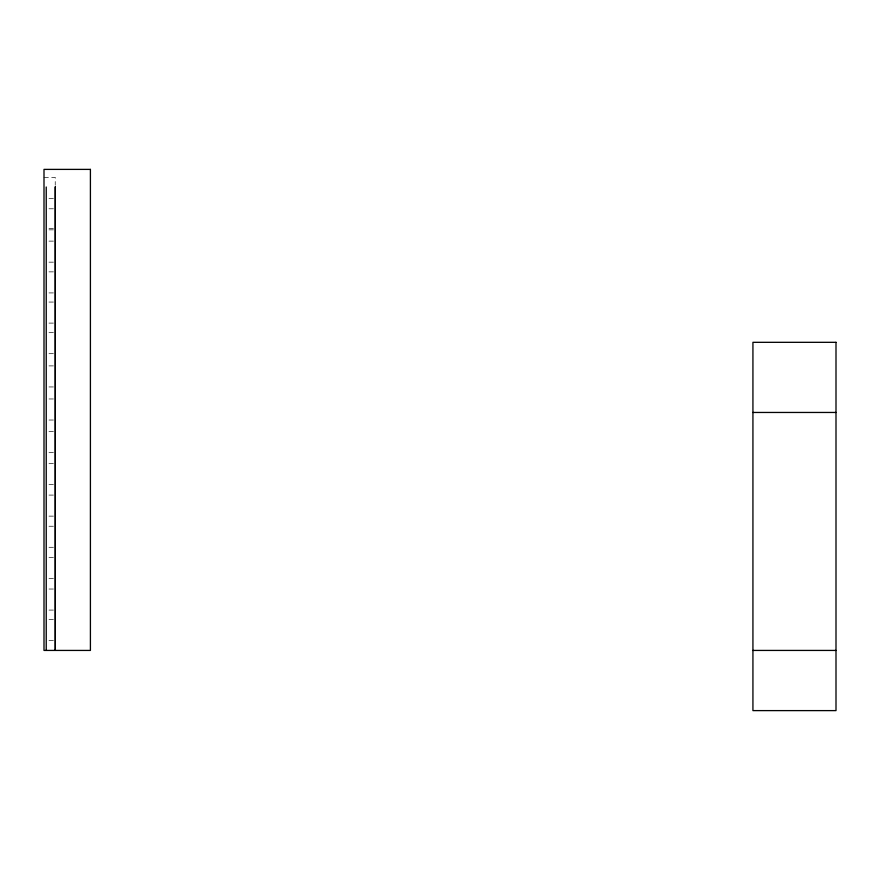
<?xml version="1.0" encoding="UTF-8"?>
<svg xmlns="http://www.w3.org/2000/svg" width="880" height="880" viewBox="0 0 880 880"><rect width="100%" height="100%" fill="white"/><g stroke="black" fill="none" stroke-linecap="round" stroke-linejoin="round"><path stroke-width="0.66" stroke-dasharray="4.4 3.3" d="M44 177.364L55.231 177.364L55.231 185.251M48.994 198.407L53.988 198.407M48.994 208.791L53.988 208.791M48.994 228.393L53.988 228.415M48.994 229.845L53.988 229.845M48.994 241.12L53.988 241.12M48.994 262.163L53.988 262.163M48.994 271.865L53.988 271.865M48.994 292.919L53.988 292.919M48.994 302.06L53.988 302.06M48.994 323.103L53.988 323.103M48.994 332.629L53.988 332.629M48.994 353.683L53.988 353.683M48.994 365.893L53.988 365.893M48.994 386.947L53.988 386.947M48.994 398.97L53.988 398.97M48.994 420.024L53.988 420.024M48.994 431.53L53.988 431.53M48.994 452.584L53.988 452.584M48.994 463.496L53.988 463.496M48.994 484.55L53.988 484.55M48.994 495.088L53.988 495.088M48.994 516.131L53.988 516.131M48.994 526.24L53.988 526.24M48.994 547.294L53.988 547.294M48.994 557.337L53.988 557.337M48.994 578.391L53.988 578.391M48.994 589.028L53.988 589.028M48.994 610.082L53.988 610.082M48.994 619.542L53.988 619.542M48.994 640.596L53.988 640.596"/><path stroke-width="1.32" d="M752.928 412.456L836 412.456M752.928 650.43L836 650.43M55.33 186.989L55.33 650.43M55.231 186.769L55.231 650.221M46.233 186.989L46.233 650.43M90.409 169.389L44 169.389L44 650.43L90.409 650.43L90.409 169.389M836 342.32L752.928 342.32L752.928 710.611L836 710.611L836 342.32"/></g></svg>
